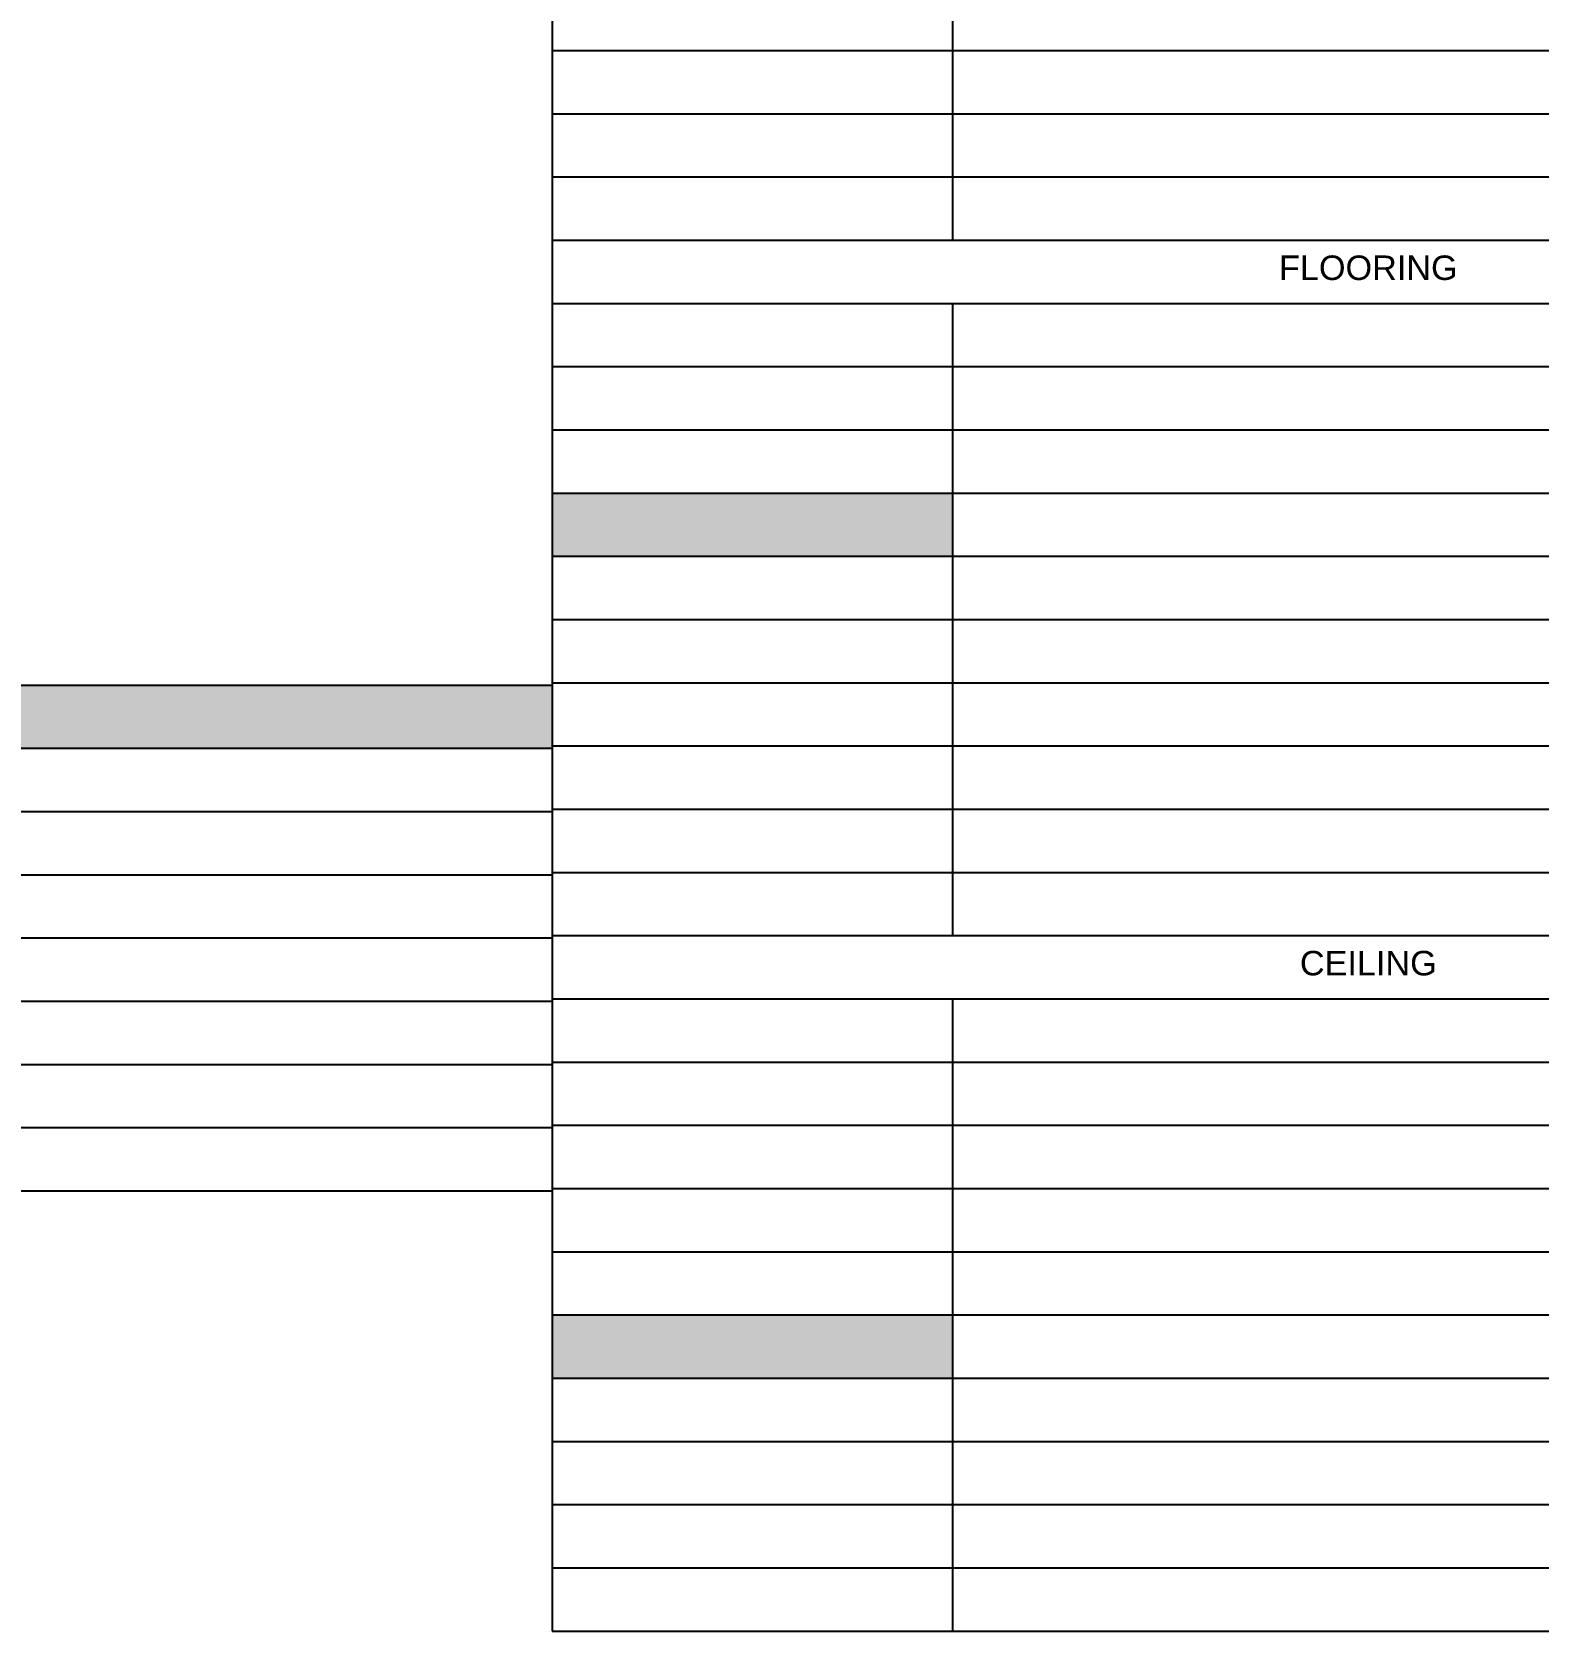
# Paper-space layout 'Symbols A2-3' of a CAD drawing. Header units: inches. Extents: x 0 to 23.5, y -6.1 to 17.1.
# Drawn here: x 11.75 to 17.57, y 4.66 to 10.84 of the extents above; entities that cross this region are included whole.
import ezdxf

# ---------------------------------------------------------------- set-up
doc = ezdxf.new("R2010")
doc.units = ezdxf.units.IN
doc.layers.add('G-PAPR-GRAY', color=251, linetype='Continuous', lineweight=15)
doc.styles.add('SMALL', font='arial.ttf', dxfattribs={"height": 0.09375})
doc.styles.get("Standard").update_dxf_attribs({"font": 'swissc.ttf'})

# ---------------------------------------------------------------- blocks, each defined once
blk = doc.blocks.new('*T140')
at = {"layer": 'G-PAPR-GRAY', "color": 7, "linetype": 'ByBlock', "lineweight": -2, "transparency": 16777216}
for p, q in [((0, 0), (6.2252, 0)), ((0, 0), (0, -0.4886)), ((0, -0.2443), (6.2252, -0.2443)), ((0.9468, -0.2443), (0.9468, -0.7328)), ((2.4921, -0.2443), (2.4921, -0.4886)), ((3.4102, -0.2443), (3.4102, -0.4886)), ((6.2252, -0.2443), (6.2252, -0.4886)), ((0.9468, -0.4886), (2.4921, -0.4886)), ((1.7271, -0.4886), (1.7271, -0.7328)), ((0, -4.1528), (0.9468, -4.1528)), ((0, -4.1528), (0, -7.3375)), ((0.9468, -4.1528), (0.9468, -7.5817)), ((0, -7.0932), (1.7271, -7.0932)), ((1.7271, -7.0932), (1.7271, -7.5817)), ((2.4921, -7.0932), (6.2252, -7.0932)), ((2.4921, -7.0932), (2.4921, -7.3375)), ((3.4102, -7.0932), (3.4102, -7.3375)), ((6.2252, -7.0932), (6.2252, -7.3375)), ((0.9468, -7.3375), (2.4921, -7.3375))]:
    blk.add_line(p, q, dxfattribs=at)
at = {"layer": 'G-PAPR-GRAY', "linetype": 'ByBlock', "lineweight": -2, "transparency": 16777216}
for p, q in [((6.2252, 0), (6.2252, -0.2443)), ((1.7271, -4.1528), (1.7271, -7.0932)), ((2.4921, -4.1528), (2.4921, -7.0932)), ((3.4102, -4.1528), (3.4102, -7.0932)), ((6.2252, -4.1528), (6.2252, -7.0932))]:
    blk.add_line(p, q, dxfattribs=at)
at = {"layer": 'G-PAPR-GRAY', "color": 0, "linetype": 'ByBlock', "lineweight": -2, "transparency": 16777216}
for p, q in [((0, -0.4886), (0.9468, -0.4886)), ((0, -0.4886), (0, -4.1528)), ((2.4921, -0.4886), (6.2252, -0.4886)), ((2.4921, -0.4886), (2.4921, -3.1756)), ((3.4102, -0.4886), (3.4102, -3.1756)), ((6.2252, -0.4886), (6.2252, -4.1528)), ((0, -0.7328), (6.2252, -0.7328)), ((0.9468, -0.7328), (0.9468, -3.1756)), ((1.7271, -0.7328), (1.7271, -3.1756)), ((0, -0.9771), (6.2252, -0.9771)), ((0, -1.2214), (6.2252, -1.2214)), ((0, -1.4657), (6.2252, -1.4657)), ((0, -1.71), (6.2252, -1.71)), ((0, -1.9542), (6.2252, -1.9542)), ((0, -2.1985), (6.2252, -2.1985)), ((0, -2.4428), (6.2252, -2.4428)), ((0, -2.6871), (6.2252, -2.6871)), ((0, -2.9314), (6.2252, -2.9314)), ((0, -3.1756), (6.2252, -3.1756)), ((0, -3.4199), (6.2252, -3.4199)), ((0.9468, -3.4199), (0.9468, -4.1528)), ((2.4921, -3.4199), (2.4921, -4.1528)), ((3.4102, -3.4199), (3.4102, -4.1528)), ((0, -3.6642), (6.2252, -3.6642)), ((1.7271, -3.6642), (1.7271, -4.1528)), ((0, -3.9085), (6.2252, -3.9085)), ((0.9468, -4.1528), (6.2252, -4.1528)), ((1.7271, -7.0932), (2.4921, -7.0932)), ((0, -7.3375), (0.9468, -7.3375)), ((0, -7.3375), (0, -9.0474)), ((2.4921, -7.3375), (6.2252, -7.3375)), ((2.4921, -7.3375), (2.4921, -9.0474)), ((3.4102, -7.3375), (3.4102, -9.0474)), ((6.2252, -7.3375), (6.2252, -9.0474)), ((0, -7.5817), (6.2252, -7.5817)), ((0.9468, -7.5817), (0.9468, -9.0474)), ((1.7271, -7.5817), (1.7271, -9.0474)), ((0, -7.826), (6.2252, -7.826)), ((0, -8.0703), (6.2252, -8.0703)), ((0, -8.3146), (6.2252, -8.3146)), ((0, -8.5589), (6.2252, -8.5589)), ((0, -8.8031), (6.2252, -8.8031)), ((0, -9.0474), (6.2252, -9.0474))]:
    blk.add_line(p, q, dxfattribs=at)
at = {"layer": 'G-PAPR-GRAY', "color": 9, "transparency": 16777216}
for points in [[(0, 0), (0, -0.2443), (6.2252, 0), (6.2252, -0.2443)], [(0, -0.2443), (0, -0.4886), (0.9468, -0.2443), (0.9468, -0.4886)], [(0.9468, -0.2443), (0.9468, -0.4886), (2.4921, -0.2443), (2.4921, -0.4886)], [(2.4921, -0.2443), (2.4921, -0.4886), (3.4102, -0.2443), (3.4102, -0.4886)], [(3.4102, -0.2443), (3.4102, -0.4886), (6.2252, -0.2443), (6.2252, -0.4886)], [(0.9468, -0.4886), (0.9468, -0.7328), (1.7271, -0.4886), (1.7271, -0.7328)], [(1.7271, -0.4886), (1.7271, -0.7328), (2.4921, -0.4886), (2.4921, -0.7328)], [(0, -4.1528), (0, -7.0932), (0.9468, -4.1528), (0.9468, -7.0932)], [(0, -7.0932), (0, -7.3375), (0.9468, -7.0932), (0.9468, -7.3375)], [(0.9468, -7.0932), (0.9468, -7.3375), (1.7271, -7.0932), (1.7271, -7.3375)], [(2.4921, -7.0932), (2.4921, -7.3375), (3.4102, -7.0932), (3.4102, -7.3375)], [(3.4102, -7.0932), (3.4102, -7.3375), (6.2252, -7.0932), (6.2252, -7.3375)], [(0.9468, -7.3375), (0.9468, -7.5817), (1.7271, -7.3375), (1.7271, -7.5817)], [(1.7271, -7.3375), (1.7271, -7.5817), (2.4921, -7.3375), (2.4921, -7.5817)]]:
    blk.add_solid(points, dxfattribs=at)
at = {"layer": 'G-PAPR-GRAY', "color": 7, "transparency": 16777216, "attachment_point": 2, "style": 'SMALL'}
for s, insert, char_height, width in [('{\\fArial|b0|i0|c0;DOORS', (3.1126, -0.0591), 0.09456, 6.107), ('{\\fArial|b0|i0|c0;ID', (0.4734, -0.3034), 0.09456, 0.828587), ('{\\fArial|b0|i0|c0;SIZE (mm)', (1.7195, -0.3034), 0.09456, 1.427158), ('{\\fArial|b0|i0|c0;MATERIAL', (2.9512, -0.3034), 0.09456, 0.799816), ('{\\fArial|b0|i0|c0;TYPE', (4.8177, -0.3034), 0.09456, 2.696839), ('{\\fArial|b0|i0|c0;', (0.4734, -0.5477), 0.09456, 0.828587), ('{\\fArial|b0|i0|c0;WIDTH', (1.337, -0.5477), 0.09456, 0.662128), ('{\\fArial|b0|i0|c0;HEIGHT', (2.1096, -0.5477), 0.09456, 0.64683), ('{\\fArial|b0|i0|c0;', (2.9512, -0.5477), 0.09456, 0.799816), ('{\\fArial|b0|i0|c0;', (4.8177, -0.5477), 0.09456, 2.696839), ('{\\fArial|b0|i0|c0;', (0.4734, -0.7919), 0.09456, 0.828587), ('{\\fArial|b0|i0|c0;', (1.337, -0.7919), 0.09456, 0.662128), ('{\\fArial|b0|i0|c0;', (2.1096, -0.7919), 0.09456, 0.64683), ('{\\fArial|b0|i0|c0;', (2.9512, -0.7919), 0.09456, 0.799816), ('{\\fArial|b0|i0|c0;', (4.8177, -0.7919), 0.09456, 2.696839), ('{\\fArial|b0|i0|c0;', (0.4734, -1.0362), 0.09456, 0.828587), ('{\\fArial|b0|i0|c0;', (1.337, -1.0362), 0.09456, 0.662128), ('{\\fArial|b0|i0|c0;', (2.1096, -1.0362), 0.09456, 0.64683), ('{\\fArial|b0|i0|c0;', (2.9512, -1.0362), 0.09456, 0.799816), ('{\\fArial|b0|i0|c0;', (4.8177, -1.0362), 0.09456, 2.696839), ('{\\fArial|b0|i0|c0;', (0.4734, -1.2805), 0.09456, 0.828587), ('{\\fArial|b0|i0|c0;', (1.337, -1.2805), 0.09456, 0.662128), ('{\\fArial|b0|i0|c0;', (2.1096, -1.2805), 0.09456, 0.64683), ('{\\fArial|b0|i0|c0;', (2.9512, -1.2805), 0.09456, 0.799816), ('{\\fArial|b0|i0|c0;', (4.8177, -1.2805), 0.09456, 2.696839), ('{\\fArial|b0|i0|c0;', (0.4734, -1.5248), 0.09456, 0.828587), ('{\\fArial|b0|i0|c0;', (1.337, -1.5248), 0.09456, 0.662128), ('{\\fArial|b0|i0|c0;', (2.1096, -1.5248), 0.09456, 0.64683), ('{\\fArial|b0|i0|c0;', (2.9512, -1.5248), 0.09456, 0.799816), ('{\\fArial|b0|i0|c0;', (4.8177, -1.5248), 0.09456, 2.696839), ('{\\fArial|b0|i0|c0;', (0.4734, -1.7691), 0.09456, 0.828587), ('{\\fArial|b0|i0|c0;', (1.337, -1.7691), 0.09456, 0.662128), ('{\\fArial|b0|i0|c0;', (2.1096, -1.7691), 0.09456, 0.64683), ('{\\fArial|b0|i0|c0;', (2.9512, -1.7691), 0.09456, 0.799816), ('{\\fArial|b0|i0|c0;', (4.8177, -1.7691), 0.09456, 2.696839), ('{\\fArial|b0|i0|c0;', (0.4734, -2.0133), 0.09456, 0.828587), ('{\\fArial|b0|i0|c0;', (1.337, -2.0133), 0.09456, 0.662128), ('{\\fArial|b0|i0|c0;', (2.1096, -2.0133), 0.09456, 0.64683), ('{\\fArial|b0|i0|c0;', (2.9512, -2.0133), 0.09456, 0.799816), ('{\\fArial|b0|i0|c0;', (4.8177, -2.0133), 0.09456, 2.696839), ('{\\fArial|b0|i0|c0;', (0.4734, -2.2576), 0.09456, 0.828587), ('{\\fArial|b0|i0|c0;', (1.337, -2.2576), 0.09456, 0.662128), ('{\\fArial|b0|i0|c0;', (2.1096, -2.2576), 0.09456, 0.64683), ('{\\fArial|b0|i0|c0;', (2.9512, -2.2576), 0.09456, 0.799816), ('{\\fArial|b0|i0|c0;', (4.8177, -2.2576), 0.09456, 2.696839), ('{\\fArial|b0|i0|c0;', (0.4734, -2.5019), 0.09456, 0.828587), ('{\\fArial|b0|i0|c0;', (1.337, -2.5019), 0.09456, 0.662128), ('{\\fArial|b0|i0|c0;', (2.1096, -2.5019), 0.09456, 0.64683), ('{\\fArial|b0|i0|c0;', (2.9512, -2.5019), 0.09456, 0.799816), ('{\\fArial|b0|i0|c0;', (4.8177, -2.5019), 0.09456, 2.696839), ('{\\fArial|b0|i0|c0;', (0.4734, -2.7462), 0.09456, 0.828587), ('{\\fArial|b0|i0|c0;', (1.337, -2.7462), 0.09456, 0.662128), ('{\\fArial|b0|i0|c0;', (2.1096, -2.7462), 0.09456, 0.64683), ('{\\fArial|b0|i0|c0;', (2.9512, -2.7462), 0.09456, 0.799816), ('{\\fArial|b0|i0|c0;', (4.8177, -2.7462), 0.09456, 2.696839), ('{\\fArial|b0|i0|c0;', (0.4734, -2.9905), 0.09456, 0.828587), ('{\\fArial|b0|i0|c0;', (1.337, -2.9905), 0.09456, 0.662128), ('{\\fArial|b0|i0|c0;', (2.1096, -2.9905), 0.09456, 0.64683), ('{\\fArial|b0|i0|c0;', (2.9512, -2.9905), 0.09456, 0.799816), ('{\\fArial|b0|i0|c0;', (4.8177, -2.9905), 0.09456, 2.696839), ('{\\fArial|b0|i0|c0;WINDOWS', (3.1126, -3.2347), 0.09456, 6.107), ('{\\fArial|b0|i0|c0;ID', (0.4734, -3.479), 0.09456, 0.828587), ('{\\fArial|b0|i0|c0;SIZE (mm)', (1.7195, -3.479), 0.09456, 1.427158), ('{\\fArial|b0|i0|c0;MATERIAL', (2.9512, -3.479), 0.09456, 0.799816), ('{\\fArial|b0|i0|c0;TYPE', (4.8177, -3.479), 0.09456, 2.696839), ('{\\fArial|b0|i0|c0;', (0.4734, -3.7233), 0.09456, 0.828587), ('{\\fArial|b0|i0|c0;WIDTH', (1.337, -3.7233), 0.09456, 0.662128), ('{\\fArial|b0|i0|c0;HEIGHT', (2.1096, -3.7233), 0.09456, 0.64683), ('{\\fArial|b0|i0|c0;', (2.9512, -3.7233), 0.09456, 0.799816), ('{\\fArial|b0|i0|c0;', (4.8177, -3.7233), 0.09456, 2.696839), ('{\\fArial|b0|i0|c0;', (0.4734, -3.9676), 0.09456, 0.828587), ('{\\fArial|b0|i0|c0;', (1.337, -3.9676), 0.09456, 0.662128), ('{\\fArial|b0|i0|c0;', (2.1096, -3.9676), 0.09375, 0.64683), ('{\\fArial|b0|i0|c0;', (2.9512, -3.9676), 0.09456, 0.799816), ('{\\fArial|b0|i0|c0;', (4.8177, -3.9676), 0.09456, 2.696839), ('{\\fArial|b0|i0|c0;', (0.4734, -4.2119), 0.09456, 0.828587), ('{\\fArial|b0|i0|c0;', (0.4734, -7.1523), 0.09456, 0.828587), ('{\\fArial|b0|i0|c0;', (1.337, -7.1523), 0.09456, 0.662128), ('{\\fArial|b0|i0|c0;', (2.9512, -7.1523), 0.09456, 0.799816), ('{\\fArial|b0|i0|c0;', (4.8177, -7.1523), 0.09456, 2.696839), ('{\\fArial|b0|i0|c0;', (0.4734, -7.3966), 0.09456, 0.828587), ('{\\fArial|b0|i0|c0;', (1.337, -7.3966), 0.09456, 0.662128), ('{\\fArial|b0|i0|c0;', (2.1096, -7.3966), 0.09456, 0.64683), ('{\\fArial|b0|i0|c0;', (2.9512, -7.3966), 0.09456, 0.799816), ('{\\fArial|b0|i0|c0;', (4.8177, -7.3966), 0.09456, 2.696839), ('{\\fArial|b0|i0|c0;', (0.4734, -7.6408), 0.09456, 0.828587), ('{\\fArial|b0|i0|c0;', (1.337, -7.6408), 0.09456, 0.662128), ('{\\fArial|b0|i0|c0;', (2.1096, -7.6408), 0.09456, 0.64683), ('{\\fArial|b0|i0|c0;', (2.9512, -7.6408), 0.09456, 0.799816), ('{\\fArial|b0|i0|c0;', (4.8177, -7.6408), 0.09456, 2.696839), ('{\\fArial|b0|i0|c0;', (0.4734, -7.8851), 0.09456, 0.828587), ('{\\fArial|b0|i0|c0;', (1.337, -7.8851), 0.09456, 0.662128), ('{\\fArial|b0|i0|c0;', (2.1096, -7.8851), 0.09456, 0.64683), ('{\\fArial|b0|i0|c0;', (2.9512, -7.8851), 0.09456, 0.799816), ('{\\fArial|b0|i0|c0;', (4.8177, -7.8851), 0.09456, 2.696839), ('{\\fArial|b0|i0|c0;', (0.4734, -8.1294), 0.09456, 0.828587), ('{\\fArial|b0|i0|c0;', (1.337, -8.1294), 0.09456, 0.662128), ('{\\fArial|b0|i0|c0;', (2.1096, -8.1294), 0.09456, 0.64683), ('{\\fArial|b0|i0|c0;', (2.9512, -8.1294), 0.09456, 0.799816), ('{\\fArial|b0|i0|c0;', (4.8177, -8.1294), 0.09456, 2.696839), ('{\\fArial|b0|i0|c0;', (0.4734, -8.3737), 0.09456, 0.828587), ('{\\fArial|b0|i0|c0;', (1.337, -8.3737), 0.09456, 0.662128), ('{\\fArial|b0|i0|c0;', (2.1096, -8.3737), 0.09456, 0.64683), ('{\\fArial|b0|i0|c0;', (2.9512, -8.3737), 0.09456, 0.799816), ('{\\fArial|b0|i0|c0;', (4.8177, -8.3737), 0.09456, 2.696839), ('{\\fArial|b0|i0|c0;', (0.4734, -8.618), 0.09456, 0.828587), ('{\\fArial|b0|i0|c0;', (1.337, -8.618), 0.09456, 0.662128), ('{\\fArial|b0|i0|c0;', (2.1096, -8.618), 0.09456, 0.64683), ('{\\fArial|b0|i0|c0;', (2.9512, -8.618), 0.09456, 0.799816), ('{\\fArial|b0|i0|c0;', (4.8177, -8.618), 0.09456, 2.696839), ('{\\fArial|b0|i0|c0;', (0.4734, -8.8622), 0.09456, 0.828587), ('{\\fArial|b0|i0|c0;', (1.337, -8.8622), 0.09456, 0.662128), ('{\\fArial|b0|i0|c0;', (2.1096, -8.8622), 0.09456, 0.64683), ('{\\fArial|b0|i0|c0;', (2.9512, -8.8622), 0.09456, 0.799816), ('{\\fArial|b0|i0|c0;', (4.8177, -8.8622), 0.09456, 2.696839)]:
    blk.add_mtext(s, dxfattribs=dict(at, insert=insert, char_height=char_height, width=width))
at = {"layer": 'G-PAPR-GRAY', "color": 0, "transparency": 16777216, "attachment_point": 7}
for insert, char_height, width in [((1.0059, -7.0341), 2.822222, 0.662128), ((1.7862, -7.0341), 2.822222, 0.64683), ((2.5512, -7.0341), 2.822222, 0.799816), ((3.4693, -7.0341), 2.822222, 2.696839), ((1.7862, -7.2784), 0.111196, 0.64683)]:
    blk.add_mtext('{\\fArial|b0|i0|c0;', dxfattribs=dict(at, insert=insert, char_height=char_height, width=width))
blk = doc.blocks.new('*T141')
at = {"layer": 'G-PAPR-GRAY', "color": 7, "linetype": 'ByBlock', "lineweight": -2, "transparency": 16777216}
for p, q in [((0, 0), (6.304, 0)), ((0, 0), (0, -0.2443)), ((0, -3.1756), (1.5456, -3.1756)), ((0, -3.1756), (0, -3.4199)), ((1.5456, -3.1756), (1.5456, -3.4199)), ((0, -6.3513), (1.5456, -6.3513)), ((0, -6.3513), (0, -6.5956)), ((1.5456, -6.3513), (1.5456, -6.5956)), ((0, -9.5269), (1.5456, -9.5269)), ((0, -9.5269), (0, -9.7712)), ((1.5456, -9.5269), (1.5456, -9.7712))]:
    blk.add_line(p, q, dxfattribs=at)
at = {"layer": 'G-PAPR-GRAY', "linetype": 'ByBlock', "lineweight": -2, "transparency": 16777216}
for p, q in [((6.304, 0), (6.304, -0.2443)), ((6.304, -3.1756), (6.304, -3.4199)), ((6.304, -6.3513), (6.304, -6.5956)), ((6.304, -9.5269), (6.304, -9.7712))]:
    blk.add_line(p, q, dxfattribs=at)
at = {"layer": 'G-PAPR-GRAY', "color": 0, "linetype": 'ByBlock', "lineweight": -2, "transparency": 16777216}
for p, q in [((0, -0.2443), (6.304, -0.2443)), ((0, -0.2443), (0, -3.1756)), ((1.5456, -0.2443), (1.5456, -2.6871)), ((6.304, -0.2443), (6.304, -3.1756)), ((0, -0.4886), (6.304, -0.4886)), ((0, -0.7328), (6.304, -0.7328)), ((0, -0.9771), (6.304, -0.9771)), ((0, -1.2214), (6.304, -1.2214)), ((0, -1.4657), (6.304, -1.4657)), ((0, -1.71), (6.304, -1.71)), ((0, -1.9542), (6.304, -1.9542)), ((0, -2.1985), (6.304, -2.1985)), ((0, -2.4428), (6.304, -2.4428)), ((0, -2.6871), (6.304, -2.6871)), ((0, -2.9314), (6.304, -2.9314)), ((1.5456, -2.9314), (1.5456, -3.1756)), ((1.5456, -3.1756), (6.304, -3.1756)), ((0, -3.4199), (6.304, -3.4199)), ((0, -3.4199), (0, -6.3513)), ((1.5456, -3.4199), (1.5456, -5.3742)), ((6.304, -3.4199), (6.304, -6.3513)), ((0, -3.6642), (6.304, -3.6642)), ((0, -3.9085), (6.304, -3.9085)), ((0, -4.1528), (6.304, -4.1528)), ((0, -4.397), (6.304, -4.397)), ((0, -4.6413), (6.304, -4.6413)), ((0, -4.8856), (6.304, -4.8856)), ((0, -5.1299), (6.304, -5.1299)), ((0, -5.3742), (6.304, -5.3742)), ((0, -5.6184), (6.304, -5.6184)), ((1.5456, -5.6184), (1.5456, -6.3513)), ((0, -5.8627), (6.304, -5.8627)), ((0, -6.107), (6.304, -6.107)), ((1.5456, -6.3513), (6.304, -6.3513)), ((0, -6.5956), (6.304, -6.5956)), ((0, -6.5956), (0, -9.5269)), ((1.5456, -6.5956), (1.5456, -8.0612)), ((6.304, -6.5956), (6.304, -9.5269)), ((0, -6.8398), (6.304, -6.8398)), ((0, -7.0841), (6.304, -7.0841)), ((0, -7.3284), (6.304, -7.3284)), ((0, -7.5727), (6.304, -7.5727)), ((0, -7.817), (6.304, -7.817)), ((0, -8.0612), (6.304, -8.0612)), ((0, -8.3055), (6.304, -8.3055)), ((1.5456, -8.3055), (1.5456, -9.5269)), ((0, -8.5498), (6.304, -8.5498)), ((0, -8.7941), (6.304, -8.7941)), ((0, -9.0384), (6.304, -9.0384)), ((0, -9.2826), (6.304, -9.2826)), ((1.5456, -9.5269), (6.304, -9.5269)), ((0, -9.7712), (6.304, -9.7712)), ((0, -9.7712), (0, -10.7483)), ((1.5456, -9.7712), (1.5456, -10.7483)), ((6.304, -9.7712), (6.304, -10.7483)), ((0, -10.0155), (6.304, -10.0155)), ((0, -10.2598), (6.304, -10.2598)), ((0, -10.504), (6.304, -10.504)), ((0, -10.7483), (6.304, -10.7483))]:
    blk.add_line(p, q, dxfattribs=at)
at = {"layer": 'G-PAPR-GRAY', "color": 9, "transparency": 16777216}
for points in [[(0, 0), (0, -0.2443), (6.304, 0), (6.304, -0.2443)], [(0, -3.1756), (0, -3.4199), (1.5456, -3.1756), (1.5456, -3.4199)], [(0, -6.3513), (0, -6.5956), (1.5456, -6.3513), (1.5456, -6.5956)], [(0, -9.5269), (0, -9.7712), (1.5456, -9.5269), (1.5456, -9.7712)]]:
    blk.add_solid(points, dxfattribs=at)
at = {"layer": 'G-PAPR-GRAY', "color": 7, "transparency": 16777216, "char_height": 0.09456, "attachment_point": 2, "style": 'SMALL'}
for s, insert, width in [('{\\fArial|b0|i0|c0;WALLS', (3.152, -0.0591), 6.1858), ('{\\fArial|b0|i0|c0;', (0.7728, -0.3034), 1.427449), ('{\\fArial|b0|i0|c0;', (3.9248, -0.3034), 4.640151), ('{\\fArial|b0|i0|c0;', (0.7728, -0.5477), 1.427449), ('{\\fArial|b0|i0|c0;', (3.9248, -0.5477), 4.640151), ('{\\fArial|b0|i0|c0;', (0.7728, -0.7919), 1.427449), ('{\\fArial|b0|i0|c0;', (3.9248, -0.7919), 4.640151), ('{\\fArial|b0|i0|c0;', (0.7728, -1.0362), 1.427449), ('{\\fArial|b0|i0|c0;', (3.9248, -1.0362), 4.640151), ('{\\fArial|b0|i0|c0;', (0.7728, -1.2805), 1.427449), ('{\\fArial|b0|i0|c0;', (3.9248, -1.2805), 4.640151), ('{\\fArial|b0|i0|c0;', (0.7728, -1.5248), 1.427449), ('{\\fArial|b0|i0|c0;', (3.9248, -1.5248), 4.640151), ('{\\fArial|b0|i0|c0;', (0.7728, -1.7691), 1.427449), ('{\\fArial|b0|i0|c0;', (3.9248, -1.7691), 4.640151), ('{\\fArial|b0|i0|c0;', (0.7728, -2.0133), 1.427449), ('{\\fArial|b0|i0|c0;', (3.9248, -2.0133), 4.640151), ('{\\fArial|b0|i0|c0;', (0.7728, -2.2576), 1.427449), ('{\\fArial|b0|i0|c0;', (3.9248, -2.2576), 4.640151), ('{\\fArial|b0|i0|c0;', (0.7728, -2.5019), 1.427449), ('{\\fArial|b0|i0|c0;', (3.9248, -2.5019), 4.640151), ('{\\fArial|b0|i0|c0;SKIRTING', (3.152, -2.7462), 6.1858), ('{\\fArial|b0|i0|c0;', (0.7728, -2.9905), 1.427449), ('{\\fArial|b0|i0|c0;', (3.9248, -2.9905), 4.640151), ('{\\fArial|b0|i0|c0;', (0.7728, -3.2347), 1.427449), ('{\\fArial|b0|i0|c0;', (0.7728, -3.479), 1.427449), ('{\\fArial|b0|i0|c0;', (3.9248, -3.479), 4.640151), ('{\\fArial|b0|i0|c0;', (0.7728, -3.7233), 1.427449), ('{\\fArial|b0|i0|c0;', (3.9248, -3.7233), 4.640151), ('{\\fArial|b0|i0|c0;', (0.7728, -3.9676), 1.427449), ('{\\fArial|b0|i0|c0;', (3.9248, -3.9676), 4.640151), ('{\\fArial|b0|i0|c0;', (0.7728, -4.2119), 1.427449), ('{\\fArial|b0|i0|c0;', (3.9248, -4.2119), 4.640151), ('{\\fArial|b0|i0|c0;', (0.7728, -4.4561), 1.427449), ('{\\fArial|b0|i0|c0;', (3.9248, -4.4561), 4.640151), ('{\\fArial|b0|i0|c0;', (0.7728, -4.7004), 1.427449), ('{\\fArial|b0|i0|c0;', (3.9248, -4.7004), 4.640151), ('{\\fArial|b0|i0|c0;', (0.7728, -4.9447), 1.427449), ('{\\fArial|b0|i0|c0;', (3.9248, -4.9447), 4.640151), ('{\\fArial|b0|i0|c0;', (0.7728, -5.189), 1.427449), ('{\\fArial|b0|i0|c0;', (3.9248, -5.189), 4.640151), ('{\\fArial|b0|i0|c0;FLOORING', (3.152, -5.4333), 6.1858), ('{\\fArial|b0|i0|c0;', (0.7728, -5.6775), 1.427449), ('{\\fArial|b0|i0|c0;', (3.9248, -5.6775), 4.640151), ('{\\fArial|b0|i0|c0;', (0.7728, -5.9218), 1.427449), ('{\\fArial|b0|i0|c0;', (3.9248, -5.9218), 4.640151), ('{\\fArial|b0|i0|c0;', (0.7728, -6.1661), 1.427449), ('{\\fArial|b0|i0|c0;', (3.9248, -6.1661), 4.640151), ('{\\fArial|b0|i0|c0;', (0.7728, -6.4104), 1.427449), ('{\\fArial|b0|i0|c0;', (0.7728, -6.6547), 1.427449), ('{\\fArial|b0|i0|c0;', (3.9248, -6.6547), 4.640151), ('{\\fArial|b0|i0|c0;', (0.7728, -6.8989), 1.427449), ('{\\fArial|b0|i0|c0;', (3.9248, -6.8989), 4.640151), ('{\\fArial|b0|i0|c0;', (0.7728, -7.1432), 1.427449), ('{\\fArial|b0|i0|c0;', (3.9248, -7.1432), 4.640151), ('{\\fArial|b0|i0|c0;', (0.7728, -7.3875), 1.427449), ('{\\fArial|b0|i0|c0;', (3.9248, -7.3875), 4.640151), ('{\\fArial|b0|i0|c0;', (0.7728, -7.6318), 1.427449), ('{\\fArial|b0|i0|c0;', (3.9248, -7.6318), 4.640151), ('{\\fArial|b0|i0|c0;', (0.7728, -7.8761), 1.427449), ('{\\fArial|b0|i0|c0;', (3.9248, -7.8761), 4.640151), ('{\\fArial|b0|i0|c0;CEILING', (3.152, -8.1203), 6.1858), ('{\\fArial|b0|i0|c0;', (0.7728, -8.3646), 1.427449), ('{\\fArial|b0|i0|c0;', (3.9248, -8.3646), 4.640151), ('{\\fArial|b0|i0|c0;', (0.7728, -8.6089), 1.427449), ('{\\fArial|b0|i0|c0;', (3.9248, -8.6089), 4.640151), ('{\\fArial|b0|i0|c0;', (0.7728, -8.8532), 1.427449), ('{\\fArial|b0|i0|c0;', (3.9248, -8.8532), 4.640151), ('{\\fArial|b0|i0|c0;', (0.7728, -9.0975), 1.427449), ('{\\fArial|b0|i0|c0;', (3.9248, -9.0975), 4.640151), ('{\\fArial|b0|i0|c0;', (0.7728, -9.3417), 1.427449), ('{\\fArial|b0|i0|c0;', (3.9248, -9.3417), 4.640151), ('{\\fArial|b0|i0|c0;', (0.7728, -9.586), 1.427449), ('{\\fArial|b0|i0|c0;', (0.7728, -9.8303), 1.427449), ('{\\fArial|b0|i0|c0;', (3.9248, -9.8303), 4.640151), ('{\\fArial|b0|i0|c0;', (0.7728, -10.0746), 1.427449), ('{\\fArial|b0|i0|c0;', (3.9248, -10.0746), 4.640151), ('{\\fArial|b0|i0|c0;', (0.7728, -10.3189), 1.427449), ('{\\fArial|b0|i0|c0;', (3.9248, -10.3189), 4.640151), ('{\\fArial|b0|i0|c0;', (0.7728, -10.5631), 1.427449), ('{\\fArial|b0|i0|c0;', (3.9248, -10.5631), 4.640151)]:
    blk.add_mtext(s, dxfattribs=dict(at, insert=insert, width=width))
at = {"layer": 'G-PAPR-GRAY', "color": 0, "transparency": 16777216, "char_height": 0.111196, "width": 4.640151, "attachment_point": 7}
for insert in [(1.6047, -3.3608), (1.6047, -6.5365), (1.6047, -9.7121)]:
    blk.add_mtext('{\\fArial|b0|i0|c0;', dxfattribs=dict(at, insert=insert))

psp = doc.layouts.new('Symbols A2-3')

# ---------------------------------------------------------------- block references
for name, p in [('*T140', (7.5361, 15.4054)), ('*T141', (13.7613, 15.4054))]:
    psp.add_blockref(name, p)

doc.saveas('drawing.dxf')
